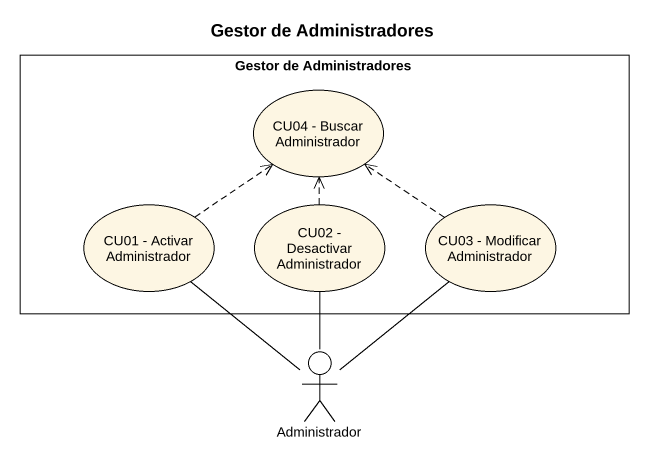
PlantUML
@startuml
title Gestor de Administradores
rectangle "Gestor de Administradores" as Gestor_de_Administradores {
  usecase "CU04 - Buscar Administrador" as CU04_Buscar_Administrador
  usecase "CU01 - Activar Administrador" as CU01_Activar_Administrador
  usecase "CU02 - Desactivar Administrador" as CU02_Desactivar
  usecase "CU03 - Modificar Administrador" as CU03_Modificar_Administrador
}
actor Administrador
CU01_Activar_Administrador .up.> CU04_Buscar_Administrador
CU02_Desactivar .up.> CU04_Buscar_Administrador
CU03_Modificar_Administrador .up.> CU04_Buscar_Administrador
Administrador -up- CU01_Activar_Administrador
Administrador -up- CU02_Desactivar
Administrador -up- CU03_Modificar_Administrador
@enduml
